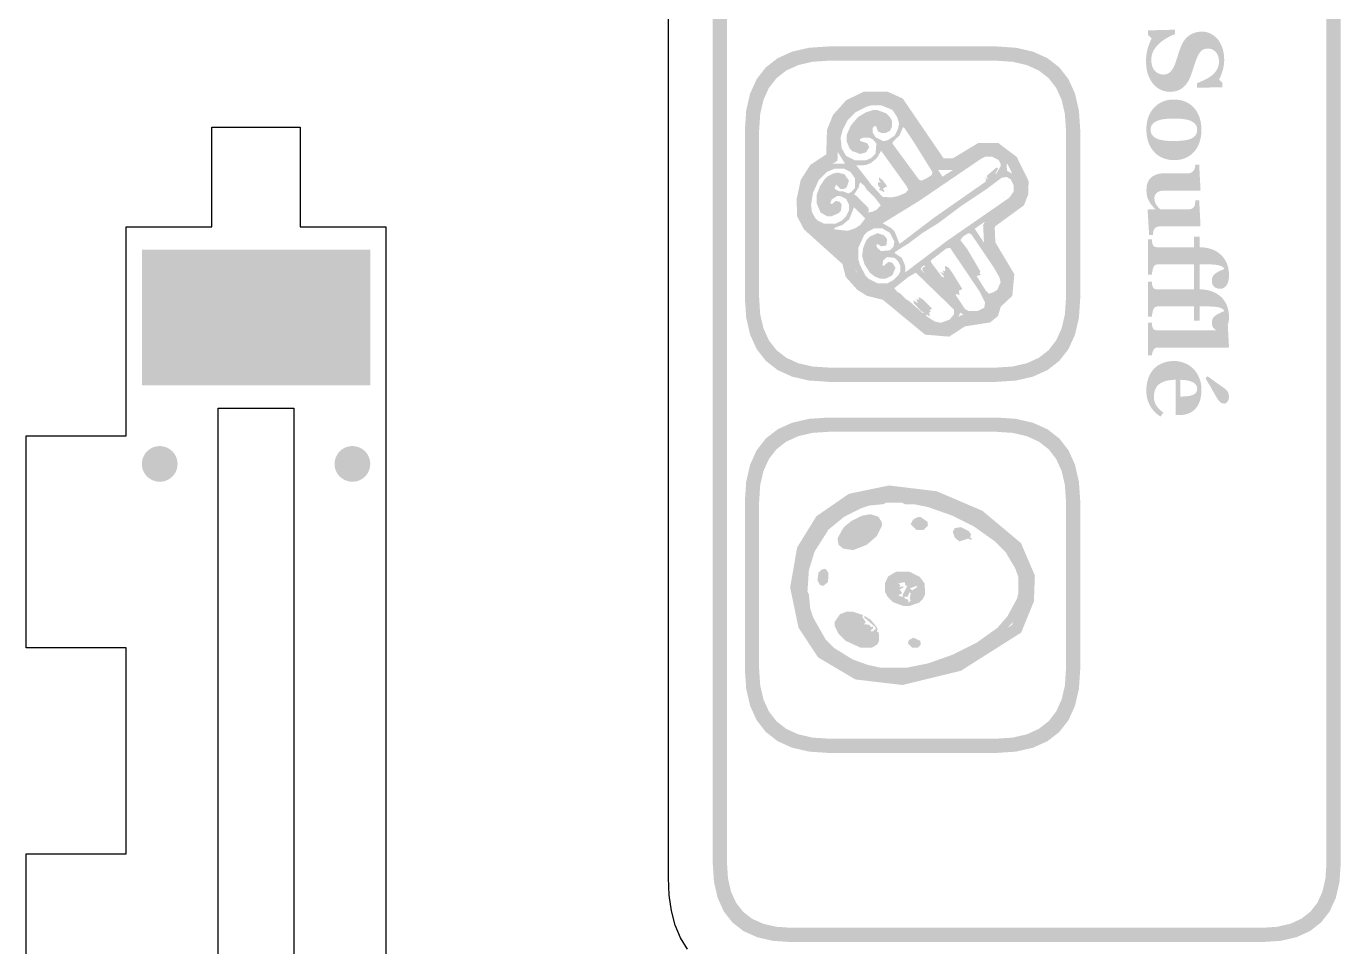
# Model space of a CAD drawing. Header units: millimetres. Extents: x 6 to 441, y 6 to 299.
# Drawn here: x 217.96 to 254.8, y 37.07 to 62.86 of the extents above; entities that cross this region are included whole.
import ezdxf

# ---------------------------------------------------------------- set-up
doc = ezdxf.new("R2010")
doc.units = ezdxf.units.MM
doc.layers.add('CUT', color=1, linetype='Continuous')
doc.layers.add('RASTER', color=7, linetype='Continuous')

msp = doc.modelspace()

# ---------------------------------------------------------------- hatches: boundary and pattern name
at = {"layer": 'RASTER'}
h = msp.add_hatch(color=7, dxfattribs=at)
h.paths.add_polyline_path([(252.6, 98.8), (253.116, 98.766), (253.563, 98.663), (253.941, 98.491), (254.25, 98.25), (254.491, 97.941), (254.663, 97.563), (254.766, 97.116), (254.8, 96.6), (254.8, 39.4), (254.766, 38.884), (254.663, 38.438), (254.491, 38.059), (254.25, 37.75), (253.941, 37.509), (253.563, 37.337), (253.116, 37.234), (252.6, 37.2), (239.4, 37.2), (238.884, 37.234), (238.438, 37.338), (238.059, 37.509), (237.75, 37.75), (237.509, 38.059), (237.338, 38.438), (237.234, 38.884), (237.2, 39.4), (237.2, 96.6), (237.234, 97.116), (237.337, 97.563), (237.509, 97.941), (237.75, 98.25), (238.059, 98.491), (238.438, 98.663), (238.884, 98.766), (239.4, 98.8)])
h.paths.add_polyline_path([(252.6, 98.4), (239.4, 98.4), (238.978, 98.372), (238.613, 98.288), (238.303, 98.147), (238.05, 97.95), (237.853, 97.697), (237.712, 97.387), (237.628, 97.022), (237.6, 96.6), (237.6, 39.4), (237.628, 38.978), (237.712, 38.612), (237.853, 38.303), (238.05, 38.05), (238.303, 37.853), (238.613, 37.713), (238.978, 37.628), (239.4, 37.6), (252.6, 37.6), (253.022, 37.628), (253.388, 37.713), (253.697, 37.853), (253.95, 38.05), (254.147, 38.303), (254.288, 38.612), (254.372, 38.978), (254.4, 39.4), (254.4, 96.6), (254.372, 97.022), (254.288, 97.387), (254.147, 97.697), (253.95, 97.95), (253.697, 98.147), (253.388, 98.288), (253.022, 98.372), (252.6, 98.4)], flags=0)
for points in [[(249.344, 61.89), (249.345, 61.937), (249.347, 61.984), (249.351, 62.029), (249.356, 62.074), (249.363, 62.118), (249.371, 62.161), (249.38, 62.204), (249.391, 62.245), (249.403, 62.286), (249.416, 62.325), (249.429, 62.362), (249.442, 62.398), (249.457, 62.432), (249.471, 62.464), (249.487, 62.495), (249.503, 62.524), (249.4, 62.625), (249.4, 62.75), (250.151, 62.769), (250.151, 62.643), (250.125, 62.632), (250.097, 62.62), (250.07, 62.608), (250.042, 62.595), (250.013, 62.581), (249.984, 62.566), (249.955, 62.551), (249.926, 62.535), (249.897, 62.518), (249.868, 62.5), (249.84, 62.482), (249.813, 62.464), (249.787, 62.444), (249.762, 62.424), (249.737, 62.404), (249.713, 62.382), (249.69, 62.36), (249.667, 62.336), (249.645, 62.312), (249.624, 62.288), (249.605, 62.262), (249.587, 62.236), (249.57, 62.21), (249.554, 62.182), (249.539, 62.154), (249.527, 62.125), (249.516, 62.094), (249.508, 62.062), (249.501, 62.03), (249.496, 61.995), (249.493, 61.96), (249.492, 61.924), (249.494, 61.875), (249.498, 61.83), (249.506, 61.787), (249.517, 61.748), (249.53, 61.711), (249.547, 61.677), (249.567, 61.646), (249.59, 61.618), (249.615, 61.594), (249.642, 61.572), (249.67, 61.554), (249.7, 61.539), (249.731, 61.527), (249.764, 61.519), (249.799, 61.514), (249.835, 61.512), (249.865, 61.514), (249.893, 61.518), (249.921, 61.525), (249.947, 61.535), (249.972, 61.547), (249.996, 61.563), (250.018, 61.581), (250.039, 61.602), (250.06, 61.626), (250.079, 61.654), (250.098, 61.684), (250.116, 61.717), (250.134, 61.754), (250.151, 61.793), (250.167, 61.836), (250.182, 61.881), (250.192, 61.912), (250.202, 61.942), (250.211, 61.971), (250.22, 61.999), (250.229, 62.027), (250.238, 62.055), (250.247, 62.082), (250.255, 62.108), (250.264, 62.133), (250.272, 62.159), (250.281, 62.183), (250.29, 62.208), (250.298, 62.232), (250.307, 62.256), (250.316, 62.279), (250.324, 62.302), (250.346, 62.352), (250.371, 62.4), (250.397, 62.444), (250.426, 62.484), (250.457, 62.522), (250.49, 62.555), (250.525, 62.586), (250.563, 62.613), (250.602, 62.637), (250.643, 62.658), (250.685, 62.675), (250.728, 62.689), (250.771, 62.701), (250.817, 62.708), (250.863, 62.713), (250.91, 62.715), (250.941, 62.714), (250.97, 62.712), (251, 62.707), (251.029, 62.702), (251.059, 62.694), (251.087, 62.685), (251.116, 62.674), (251.144, 62.662), (251.172, 62.648), (251.199, 62.633), (251.225, 62.616), (251.25, 62.597), (251.275, 62.577), (251.299, 62.556), (251.323, 62.533), (251.345, 62.508), (251.366, 62.483), (251.385, 62.457), (251.404, 62.428), (251.421, 62.398), (251.438, 62.366), (251.453, 62.333), (251.468, 62.298), (251.482, 62.261), (251.494, 62.223), (251.505, 62.184), (251.514, 62.144), (251.521, 62.103), (251.527, 62.062), (251.531, 62.02), (251.533, 61.977), (251.534, 61.933), (251.534, 61.89), (251.531, 61.848), (251.528, 61.806), (251.522, 61.765), (251.516, 61.725), (251.507, 61.686), (251.498, 61.647), (251.487, 61.609), (251.475, 61.572), (251.463, 61.537), (251.451, 61.505), (251.439, 61.474), (251.427, 61.445), (251.415, 61.419), (251.403, 61.394), (251.391, 61.372), (251.479, 61.282), (251.479, 61.155), (250.77, 61.143), (250.77, 61.269), (250.798, 61.28), (250.827, 61.292), (250.856, 61.304), (250.885, 61.317), (250.914, 61.33), (250.944, 61.344), (250.974, 61.358), (251.003, 61.372), (251.032, 61.387), (251.06, 61.402), (251.087, 61.418), (251.113, 61.433), (251.137, 61.449), (251.16, 61.465), (251.181, 61.481), (251.202, 61.498), (251.222, 61.516), (251.242, 61.535), (251.261, 61.554), (251.278, 61.575), (251.295, 61.596), (251.31, 61.618), (251.324, 61.64), (251.337, 61.663), (251.349, 61.687), (251.359, 61.712), (251.368, 61.738), (251.375, 61.765), (251.381, 61.793), (251.385, 61.822), (251.387, 61.852), (251.388, 61.883), (251.386, 61.921), (251.382, 61.958), (251.375, 61.993), (251.365, 62.027), (251.353, 62.058), (251.338, 62.088), (251.319, 62.115), (251.298, 62.141), (251.275, 62.165), (251.251, 62.185), (251.225, 62.203), (251.198, 62.217), (251.17, 62.228), (251.141, 62.235), (251.11, 62.24), (251.077, 62.242), (251.047, 62.24), (251.018, 62.236), (250.99, 62.229), (250.964, 62.22), (250.939, 62.208), (250.916, 62.193), (250.894, 62.175), (250.874, 62.155), (250.854, 62.131), (250.835, 62.105), (250.817, 62.075), (250.799, 62.043), (250.782, 62.008), (250.766, 61.969), (250.75, 61.927), (250.734, 61.883), (250.725, 61.856), (250.716, 61.828), (250.707, 61.801), (250.698, 61.773), (250.689, 61.746), (250.68, 61.718), (250.67, 61.69), (250.661, 61.662), (250.652, 61.634), (250.643, 61.607), (250.634, 61.581), (250.625, 61.555), (250.617, 61.53), (250.608, 61.506), (250.599, 61.483), (250.591, 61.461), (250.569, 61.409), (250.546, 61.361), (250.521, 61.316), (250.493, 61.274), (250.464, 61.235), (250.433, 61.2), (250.4, 61.167), (250.365, 61.138), (250.327, 61.112), (250.288, 61.09), (250.247, 61.071), (250.203, 61.055), (250.157, 61.043), (250.109, 61.034), (250.059, 61.029), (250.006, 61.027), (249.973, 61.028), (249.94, 61.031), (249.907, 61.036), (249.874, 61.043), (249.841, 61.052), (249.809, 61.063), (249.777, 61.076), (249.746, 61.09), (249.715, 61.107), (249.685, 61.125), (249.657, 61.144), (249.63, 61.164), (249.605, 61.186), (249.581, 61.21), (249.558, 61.234), (249.536, 61.26), (249.514, 61.29), (249.493, 61.321), (249.473, 61.353), (249.455, 61.387), (249.437, 61.421), (249.422, 61.457), (249.407, 61.493), (249.394, 61.531), (249.382, 61.571), (249.372, 61.611), (249.364, 61.654), (249.357, 61.698), (249.351, 61.744), (249.347, 61.791), (249.345, 61.84), (249.344, 61.89)], [(249.431, 57.012), (249.388, 57.711), (249.409, 57.733), (249.601, 57.733), (249.601, 57.742), (249.589, 57.754), (249.578, 57.766), (249.567, 57.779), (249.556, 57.791), (249.545, 57.803), (249.534, 57.815), (249.523, 57.827), (249.512, 57.839), (249.501, 57.851), (249.491, 57.864), (249.481, 57.877), (249.471, 57.891), (249.461, 57.906), (249.452, 57.921), (249.443, 57.936), (249.434, 57.953), (249.424, 57.971), (249.415, 57.989), (249.407, 58.008), (249.399, 58.025), (249.392, 58.043), (249.386, 58.06), (249.38, 58.077), (249.375, 58.094), (249.371, 58.112), (249.367, 58.131), (249.363, 58.153), (249.361, 58.176), (249.359, 58.201), (249.357, 58.228), (249.356, 58.257), (249.356, 58.288), (249.358, 58.342), (249.364, 58.392), (249.375, 58.439), (249.389, 58.483), (249.408, 58.524), (249.431, 58.562), (249.458, 58.596), (249.489, 58.627), (249.524, 58.655), (249.563, 58.679), (249.605, 58.699), (249.65, 58.716), (249.699, 58.729), (249.751, 58.738), (249.807, 58.743), (249.866, 58.745), (250.525, 58.745), (250.539, 58.745), (250.552, 58.746), (250.565, 58.748), (250.577, 58.751), (250.588, 58.754), (250.599, 58.757), (250.609, 58.762), (250.618, 58.767), (250.627, 58.773), (250.635, 58.779), (250.644, 58.786), (250.652, 58.793), (250.66, 58.8), (250.667, 58.808), (250.675, 58.817), (250.682, 58.826), (250.687, 58.833), (250.692, 58.841), (250.696, 58.85), (250.701, 58.859), (250.704, 58.869), (250.708, 58.88), (250.711, 58.89), (250.713, 58.902), (250.716, 58.913), (250.718, 58.925), (250.719, 58.936), (250.721, 58.947), (250.723, 58.957), (250.724, 58.967), (250.725, 58.977), (250.726, 58.987), (250.833, 58.987), (250.871, 58.276), (250.849, 58.26), (249.875, 58.26), (249.838, 58.259), (249.804, 58.257), (249.773, 58.252), (249.744, 58.246), (249.717, 58.238), (249.693, 58.228), (249.671, 58.216), (249.652, 58.202), (249.635, 58.187), (249.621, 58.171), (249.608, 58.153), (249.598, 58.134), (249.59, 58.113), (249.585, 58.091), (249.581, 58.068), (249.58, 58.043), (249.581, 58.018), (249.584, 57.993), (249.588, 57.968), (249.594, 57.945), (249.601, 57.922), (249.611, 57.899), (249.622, 57.878), (249.634, 57.857), (249.648, 57.837), (249.662, 57.818), (249.676, 57.801), (249.69, 57.785), (249.705, 57.771), (249.72, 57.758), (249.735, 57.746), (249.75, 57.736), (250.54, 57.736), (250.552, 57.736), (250.564, 57.737), (250.576, 57.739), (250.587, 57.741), (250.598, 57.743), (250.609, 57.747), (250.619, 57.75), (250.629, 57.755), (250.639, 57.76), (250.648, 57.766), (250.657, 57.772), (250.665, 57.778), (250.673, 57.786), (250.68, 57.793), (250.687, 57.802), (250.693, 57.811), (250.698, 57.817), (250.702, 57.825), (250.705, 57.834), (250.708, 57.843), (250.711, 57.852), (250.713, 57.863), (250.715, 57.874), (250.717, 57.886), (250.718, 57.898), (250.72, 57.911), (250.721, 57.923), (250.722, 57.936), (250.723, 57.948), (250.724, 57.961), (250.725, 57.974), (250.726, 57.986), (250.833, 57.986), (250.871, 57.276), (250.849, 57.254), (249.718, 57.254), (249.705, 57.254), (249.693, 57.253), (249.682, 57.251), (249.67, 57.249), (249.66, 57.246), (249.65, 57.242), (249.64, 57.238), (249.631, 57.233), (249.622, 57.228), (249.613, 57.222), (249.605, 57.215), (249.598, 57.208), (249.59, 57.2), (249.583, 57.192), (249.576, 57.183), (249.57, 57.173), (249.566, 57.166), (249.562, 57.158), (249.558, 57.15), (249.555, 57.141), (249.552, 57.132), (249.55, 57.122), (249.548, 57.112), (249.546, 57.101), (249.544, 57.09), (249.543, 57.079), (249.542, 57.067), (249.54, 57.056), (249.54, 57.045), (249.539, 57.034), (249.538, 57.023), (249.538, 57.012)], [(251.42, 55.508), (251.411, 55.508), (251.401, 55.509), (251.392, 55.509), (251.382, 55.511), (251.371, 55.512), (251.361, 55.514), (251.35, 55.517), (251.339, 55.52), (251.329, 55.523), (251.318, 55.526), (251.308, 55.53), (251.299, 55.535), (251.29, 55.54), (251.281, 55.545), (251.273, 55.551), (251.265, 55.558), (251.256, 55.565), (251.248, 55.573), (251.24, 55.582), (251.233, 55.59), (251.226, 55.599), (251.22, 55.608), (251.214, 55.617), (251.209, 55.626), (251.205, 55.637), (251.201, 55.648), (251.197, 55.66), (251.195, 55.674), (251.193, 55.689), (251.191, 55.705), (251.19, 55.722), (251.19, 55.741), (251.191, 55.769), (251.195, 55.795), (251.201, 55.821), (251.21, 55.844), (251.222, 55.866), (251.235, 55.886), (251.252, 55.905), (251.271, 55.922), (251.292, 55.939), (251.318, 55.956), (251.346, 55.973), (251.378, 55.99), (251.413, 56.008), (251.452, 56.026), (251.493, 56.044), (251.539, 56.063), (251.531, 56.077), (251.521, 56.091), (251.509, 56.104), (251.494, 56.116), (251.477, 56.128), (251.457, 56.139), (251.435, 56.149), (251.41, 56.158), (251.38, 56.167), (251.343, 56.174), (251.298, 56.181), (251.246, 56.186), (251.186, 56.19), (251.119, 56.193), (251.045, 56.194), (250.963, 56.195), (250.847, 56.195), (250.847, 55.791), (250.689, 55.791), (250.689, 56.192), (249.68, 56.192), (249.666, 56.191), (249.653, 56.19), (249.641, 56.188), (249.629, 56.185), (249.618, 56.182), (249.609, 56.177), (249.599, 56.172), (249.591, 56.166), (249.584, 56.159), (249.576, 56.151), (249.57, 56.143), (249.564, 56.135), (249.558, 56.126), (249.553, 56.117), (249.549, 56.107), (249.545, 56.097), (249.542, 56.088), (249.539, 56.078), (249.536, 56.067), (249.533, 56.056), (249.531, 56.044), (249.528, 56.032), (249.525, 56.018), (249.522, 56.004), (249.52, 55.99), (249.517, 55.977), (249.515, 55.963), (249.513, 55.95), (249.511, 55.938), (249.51, 55.925), (249.508, 55.913), (249.507, 55.902), (249.4, 55.902), (249.4, 56.891), (249.507, 56.891), (249.508, 56.881), (249.508, 56.872), (249.509, 56.862), (249.51, 56.853), (249.511, 56.844), (249.512, 56.835), (249.513, 56.826), (249.514, 56.817), (249.515, 56.808), (249.517, 56.799), (249.518, 56.791), (249.52, 56.783), (249.522, 56.775), (249.524, 56.767), (249.526, 56.76), (249.529, 56.753), (249.534, 56.742), (249.539, 56.731), (249.544, 56.722), (249.55, 56.714), (249.557, 56.706), (249.564, 56.7), (249.571, 56.694), (249.579, 56.689), (249.588, 56.685), (249.597, 56.682), (249.607, 56.679), (249.618, 56.677), (249.629, 56.675), (249.641, 56.673), (249.653, 56.673), (249.667, 56.672), (250.689, 56.672), (250.689, 56.97), (250.847, 56.97), (250.847, 56.672), (250.886, 56.672), (250.925, 56.67), (250.963, 56.666), (251.002, 56.661), (251.039, 56.655), (251.077, 56.647), (251.114, 56.638), (251.151, 56.627), (251.188, 56.615), (251.223, 56.601), (251.257, 56.586), (251.291, 56.569), (251.323, 56.551), (251.354, 56.531), (251.385, 56.509), (251.414, 56.486), (251.442, 56.462), (251.469, 56.437), (251.494, 56.409), (251.517, 56.379), (251.54, 56.348), (251.561, 56.315), (251.58, 56.28), (251.599, 56.243), (251.615, 56.205), (251.629, 56.164), (251.642, 56.123), (251.651, 56.079), (251.659, 56.034), (251.665, 55.987), (251.668, 55.939), (251.669, 55.889), (251.668, 55.845), (251.665, 55.803), (251.659, 55.764), (251.652, 55.728), (251.642, 55.694), (251.63, 55.662), (251.616, 55.634), (251.6, 55.607), (251.582, 55.584), (251.563, 55.564), (251.543, 55.547), (251.521, 55.533), (251.498, 55.522), (251.473, 55.514), (251.447, 55.509), (251.42, 55.508)], [(227.6, 56.6), (227.6, 52.8), (221.2, 52.8), (221.2, 56.6)], [(251.42, 54.329), (251.411, 54.329), (251.401, 54.329), (251.392, 54.33), (251.382, 54.332), (251.371, 54.333), (251.361, 54.335), (251.35, 54.338), (251.339, 54.34), (251.329, 54.343), (251.318, 54.347), (251.308, 54.351), (251.299, 54.356), (251.29, 54.361), (251.281, 54.366), (251.273, 54.372), (251.265, 54.378), (251.256, 54.386), (251.248, 54.394), (251.24, 54.403), (251.233, 54.411), (251.226, 54.42), (251.22, 54.429), (251.214, 54.438), (251.209, 54.447), (251.205, 54.457), (251.201, 54.469), (251.197, 54.481), (251.195, 54.495), (251.193, 54.51), (251.191, 54.526), (251.19, 54.543), (251.19, 54.562), (251.191, 54.59), (251.195, 54.616), (251.201, 54.641), (251.21, 54.665), (251.222, 54.687), (251.235, 54.707), (251.252, 54.726), (251.271, 54.743), (251.292, 54.76), (251.318, 54.777), (251.346, 54.794), (251.378, 54.811), (251.413, 54.829), (251.452, 54.847), (251.493, 54.865), (251.539, 54.884), (251.531, 54.898), (251.521, 54.912), (251.509, 54.925), (251.494, 54.937), (251.477, 54.948), (251.457, 54.959), (251.435, 54.97), (251.41, 54.979), (251.38, 54.988), (251.343, 54.995), (251.298, 55.001), (251.246, 55.006), (251.186, 55.01), (251.119, 55.013), (251.045, 55.015), (250.963, 55.016), (250.847, 55.016), (250.847, 54.611), (250.689, 54.611), (250.689, 55.013), (249.68, 55.013), (249.666, 55.012), (249.653, 55.011), (249.641, 55.009), (249.629, 55.006), (249.618, 55.002), (249.609, 54.998), (249.599, 54.993), (249.591, 54.986), (249.584, 54.979), (249.576, 54.972), (249.57, 54.964), (249.564, 54.956), (249.558, 54.947), (249.553, 54.938), (249.549, 54.928), (249.545, 54.917), (249.542, 54.908), (249.539, 54.899), (249.536, 54.888), (249.533, 54.877), (249.531, 54.865), (249.528, 54.852), (249.525, 54.839), (249.522, 54.825), (249.52, 54.811), (249.517, 54.797), (249.515, 54.784), (249.513, 54.771), (249.511, 54.758), (249.51, 54.746), (249.508, 54.734), (249.507, 54.723), (249.4, 54.723), (249.4, 55.711), (249.507, 55.711), (249.508, 55.702), (249.508, 55.693), (249.509, 55.683), (249.51, 55.674), (249.511, 55.665), (249.512, 55.656), (249.513, 55.646), (249.514, 55.637), (249.515, 55.629), (249.517, 55.62), (249.518, 55.612), (249.52, 55.604), (249.522, 55.596), (249.524, 55.588), (249.526, 55.581), (249.529, 55.574), (249.534, 55.562), (249.539, 55.552), (249.544, 55.543), (249.55, 55.534), (249.557, 55.527), (249.564, 55.52), (249.571, 55.515), (249.579, 55.51), (249.588, 55.506), (249.597, 55.503), (249.607, 55.5), (249.618, 55.497), (249.629, 55.496), (249.641, 55.494), (249.653, 55.493), (249.667, 55.493), (250.689, 55.493), (250.689, 55.791), (250.847, 55.791), (250.847, 55.493), (250.886, 55.492), (250.925, 55.49), (250.963, 55.487), (251.002, 55.482), (251.039, 55.475), (251.077, 55.468), (251.114, 55.458), (251.151, 55.448), (251.188, 55.436), (251.223, 55.422), (251.257, 55.407), (251.291, 55.39), (251.323, 55.372), (251.354, 55.352), (251.385, 55.33), (251.414, 55.307), (251.442, 55.283), (251.469, 55.257), (251.494, 55.23), (251.517, 55.2), (251.54, 55.169), (251.561, 55.136), (251.58, 55.101), (251.599, 55.064), (251.615, 55.025), (251.629, 54.985), (251.642, 54.943), (251.651, 54.9), (251.659, 54.855), (251.665, 54.808), (251.668, 54.76), (251.669, 54.709), (251.668, 54.665), (251.665, 54.624), (251.659, 54.585), (251.652, 54.548), (251.642, 54.514), (251.63, 54.483), (251.616, 54.454), (251.6, 54.428), (251.582, 54.405), (251.563, 54.385), (251.543, 54.368), (251.521, 54.354), (251.498, 54.343), (251.473, 54.335), (251.447, 54.33), (251.42, 54.329)], [(249.4, 53.643), (249.4, 54.562), (249.507, 54.562), (249.508, 54.552), (249.508, 54.543), (249.509, 54.533), (249.51, 54.524), (249.511, 54.515), (249.512, 54.506), (249.513, 54.497), (249.514, 54.488), (249.515, 54.479), (249.517, 54.47), (249.518, 54.462), (249.52, 54.454), (249.522, 54.446), (249.524, 54.438), (249.526, 54.431), (249.529, 54.424), (249.534, 54.413), (249.539, 54.402), (249.544, 54.393), (249.55, 54.384), (249.557, 54.377), (249.564, 54.37), (249.571, 54.365), (249.579, 54.36), (249.588, 54.356), (249.597, 54.353), (249.607, 54.35), (249.618, 54.347), (249.629, 54.346), (249.641, 54.344), (249.653, 54.344), (249.667, 54.343), (251.29, 54.343), (251.303, 54.344), (251.317, 54.345), (251.33, 54.346), (251.343, 54.349), (251.356, 54.352), (251.369, 54.356), (251.381, 54.361), (251.393, 54.366), (251.404, 54.372), (251.415, 54.378), (251.425, 54.385), (251.435, 54.393), (251.444, 54.4), (251.452, 54.409), (251.459, 54.417), (251.465, 54.427), (251.47, 54.435), (251.475, 54.443), (251.48, 54.453), (251.484, 54.464), (251.489, 54.475), (251.493, 54.488), (251.498, 54.501), (251.502, 54.515), (251.506, 54.53), (251.51, 54.544), (251.513, 54.558), (251.516, 54.571), (251.518, 54.584), (251.52, 54.597), (251.522, 54.609), (251.523, 54.62), (251.629, 54.62), (251.668, 53.883), (251.644, 53.861), (249.686, 53.861), (249.672, 53.861), (249.66, 53.86), (249.648, 53.859), (249.637, 53.857), (249.626, 53.854), (249.616, 53.851), (249.606, 53.847), (249.598, 53.842), (249.59, 53.837), (249.582, 53.831), (249.575, 53.825), (249.568, 53.817), (249.561, 53.809), (249.555, 53.801), (249.55, 53.791), (249.545, 53.781), (249.542, 53.773), (249.539, 53.766), (249.536, 53.758), (249.533, 53.751), (249.53, 53.743), (249.527, 53.735), (249.524, 53.727), (249.522, 53.719), (249.519, 53.711), (249.517, 53.702), (249.515, 53.693), (249.513, 53.684), (249.511, 53.674), (249.509, 53.664), (249.508, 53.654), (249.507, 53.643)], [(222.2, 50.6), (222.196, 50.535), (222.183, 50.471), (222.162, 50.409), (222.133, 50.35), (222.097, 50.296), (222.054, 50.246), (222.004, 50.203), (221.95, 50.167), (221.891, 50.138), (221.829, 50.117), (221.765, 50.104), (221.7, 50.1), (221.635, 50.104), (221.571, 50.117), (221.509, 50.138), (221.45, 50.167), (221.396, 50.203), (221.346, 50.246), (221.303, 50.296), (221.267, 50.35), (221.238, 50.409), (221.217, 50.471), (221.204, 50.535), (221.2, 50.6), (221.204, 50.665), (221.217, 50.729), (221.238, 50.791), (221.267, 50.85), (221.303, 50.904), (221.346, 50.954), (221.396, 50.997), (221.45, 51.033), (221.509, 51.062), (221.571, 51.083), (221.635, 51.096), (221.7, 51.1), (221.765, 51.096), (221.829, 51.083), (221.891, 51.062), (221.95, 51.033), (222.004, 50.997), (222.054, 50.954), (222.097, 50.904), (222.133, 50.85), (222.162, 50.791), (222.183, 50.729), (222.196, 50.665)], [(227.6, 50.6), (227.596, 50.535), (227.583, 50.471), (227.562, 50.409), (227.533, 50.35), (227.497, 50.296), (227.454, 50.246), (227.404, 50.203), (227.35, 50.167), (227.291, 50.138), (227.229, 50.117), (227.165, 50.104), (227.1, 50.1), (227.035, 50.104), (226.971, 50.117), (226.909, 50.138), (226.85, 50.167), (226.796, 50.203), (226.746, 50.246), (226.703, 50.296), (226.667, 50.35), (226.638, 50.409), (226.617, 50.471), (226.604, 50.535), (226.6, 50.6), (226.604, 50.665), (226.617, 50.729), (226.638, 50.791), (226.667, 50.85), (226.703, 50.904), (226.746, 50.954), (226.796, 50.997), (226.85, 51.033), (226.909, 51.062), (226.971, 51.083), (227.035, 51.096), (227.1, 51.1), (227.165, 51.096), (227.229, 51.083), (227.291, 51.062), (227.35, 51.033), (227.404, 50.997), (227.454, 50.954), (227.497, 50.904), (227.533, 50.85), (227.562, 50.791), (227.583, 50.729), (227.596, 50.665)]]:
    msp.add_hatch(color=7, dxfattribs=at).paths.add_polyline_path(points)
h = msp.add_hatch(color=7, dxfattribs=at)
h.paths.add_polyline_path([(245.15, 62.3), (245.701, 62.263), (246.178, 62.153), (246.582, 61.97), (246.913, 61.713), (247.17, 61.382), (247.353, 60.978), (247.463, 60.501), (247.5, 59.95), (247.5, 55.25), (247.463, 54.699), (247.353, 54.222), (247.17, 53.818), (246.913, 53.488), (246.582, 53.23), (246.178, 53.047), (245.701, 52.937), (245.15, 52.9), (240.45, 52.9), (239.899, 52.937), (239.422, 53.047), (239.018, 53.23), (238.688, 53.488), (238.43, 53.818), (238.247, 54.222), (238.137, 54.699), (238.1, 55.25), (238.1, 59.95), (238.137, 60.501), (238.247, 60.978), (238.43, 61.382), (238.688, 61.713), (239.018, 61.97), (239.422, 62.153), (239.899, 62.263), (240.45, 62.3)])
h.paths.add_polyline_path([(245.15, 61.9), (240.45, 61.9), (239.993, 61.87), (239.597, 61.778), (239.262, 61.626), (238.988, 61.412), (238.774, 61.138), (238.622, 60.803), (238.53, 60.407), (238.5, 59.95), (238.5, 55.25), (238.53, 54.793), (238.622, 54.397), (238.774, 54.062), (238.988, 53.787), (239.262, 53.574), (239.597, 53.422), (239.993, 53.33), (240.45, 53.3), (245.15, 53.3), (245.607, 53.33), (246.003, 53.422), (246.338, 53.574), (246.612, 53.787), (246.826, 54.062), (246.978, 54.397), (247.07, 54.793), (247.1, 55.25), (247.1, 59.95), (247.07, 60.407), (246.978, 60.803), (246.826, 61.138), (246.613, 61.413), (246.338, 61.626), (246.003, 61.778), (245.607, 61.87), (245.15, 61.9)], flags=0)
h = msp.add_hatch(color=7, dxfattribs=at)
h.paths.add_polyline_path([(246.052, 58.528), (246.044, 58.159), (245.923, 57.848), (245.122, 57.264), (245.102, 57.225), (245.121, 56.809), (245.653, 55.918), (245.596, 55.31), (245.272, 55.007), (245.193, 54.744), (244.974, 54.564), (244.269, 54.456), (243.827, 54.167), (243.153, 54.222), (241.967, 55.199), (241.523, 55.31), (241.254, 55.476), (240.928, 55.84), (240.833, 56.203), (239.756, 57.174), (239.565, 57.54), (239.55, 58.018), (239.667, 58.561), (239.936, 58.982), (240.38, 59.274), (240.402, 59.965), (240.567, 60.376), (240.938, 60.792), (241.428, 61.029), (242.109, 61.029), (242.526, 60.839), (243.672, 59.161), (243.925, 59.161), (244.634, 59.59), (245.208, 59.59), (245.72, 59.203)])
h.paths.add_polyline_path([(245.73, 58.457), (245.466, 58.994), (245.101, 59.27), (244.724, 59.27), (244.014, 58.841), (243.503, 58.841), (242.312, 60.585), (242.039, 60.709), (241.502, 60.709), (241.135, 60.532), (240.843, 60.205), (240.72, 59.899), (240.695, 59.097), (240.169, 58.752), (239.968, 58.437), (239.871, 57.989), (239.883, 57.623), (240.013, 57.373), (241.119, 56.376), (241.218, 55.996), (241.462, 55.724), (241.648, 55.608), (242.115, 55.492), (243.279, 54.533), (243.743, 54.495), (244.152, 54.762), (244.839, 54.867), (244.915, 54.929), (244.99, 55.181), (245.289, 55.461), (245.325, 55.844), (244.806, 56.714), (244.778, 57.296), (244.872, 57.478), (245.658, 58.052), (245.725, 58.223), (245.73, 58.457)], flags=0)
h = msp.add_hatch(color=7, dxfattribs=at)
h.paths.add_polyline_path([(245.794, 58.462), (245.804, 58.238), (245.68, 57.994), (244.542, 57.19), (245.245, 56.139), (245.402, 55.827), (245.402, 55.56), (245.312, 55.382), (245.245, 55.315), (245.024, 55.201), (245, 54.99), (244.91, 54.846), (244.666, 54.723), (244.364, 54.723), (244.22, 54.78), (244.14, 54.846), (244.039, 54.612), (243.939, 54.512), (243.628, 54.388), (243.393, 54.421), (243.115, 54.579), (242.064, 55.469), (241.82, 55.493), (241.619, 55.56), (241.475, 55.65), (241.274, 55.884), (241.093, 56.34), (240.906, 56.487), (240.725, 56.674), (240.638, 56.721), (240.39, 56.976), (240.303, 57.023), (239.935, 57.391), (239.811, 57.635), (239.811, 58.104), (239.911, 58.439), (240.069, 58.717), (240.203, 58.851), (240.414, 58.975), (240.514, 59.008), (240.906, 59.018), (240.681, 59.376), (240.615, 59.611), (240.648, 59.878), (240.805, 60.257), (240.872, 60.357), (241.174, 60.625), (241.518, 60.782), (241.686, 60.782), (241.753, 60.816), (242.121, 60.749), (242.399, 60.592), (243.638, 58.65), (244.24, 59.031), (244.488, 59.219), (244.733, 59.343), (244.967, 59.376), (245.258, 59.266), (245.345, 59.185), (245.436, 59.008), (245.446, 58.817), (245.68, 58.683)])
h.paths.add_polyline_path([(245.636, 58.405), (245.546, 58.583), (245.436, 58.64), (245.292, 58.616), (244.91, 58.328), (244.187, 57.846), (243.537, 57.357), (243.082, 57.076), (242.7, 56.788), (242.312, 56.541), (242.299, 56.507), (242.499, 56.373), (242.59, 56.162), (242.6, 55.971), (243.752, 56.842), (245.513, 58.061), (245.636, 58.238)], flags=0)
h.paths.add_polyline_path([(245.268, 59.008), (245.211, 59.118), (245.034, 59.209), (244.833, 59.209), (244.722, 59.152), (242.968, 57.96), (241.964, 57.344), (242.198, 57.21), (242.299, 57.11), (242.432, 56.775), (242.466, 56.788), (243.417, 57.511), (244.856, 58.516), (244.843, 58.563), (244.89, 58.563), (244.81, 58.63), (244.923, 58.583), (244.876, 58.65), (244.89, 58.683), (245.124, 58.884), (245.168, 58.908), (245.201, 58.874), (245.111, 58.73), (245.144, 58.73), (245.268, 58.941)], flags=0)
h.paths.add_polyline_path([(245.268, 55.694), (245.235, 55.827), (245.077, 56.105), (244.441, 57.043), (244.364, 57.066), (244.22, 56.976), (244.14, 56.875), (244.341, 56.608), (244.676, 56.038), (244.699, 55.995), (244.676, 55.938), (244.722, 55.904), (244.599, 55.861), (244.856, 55.449), (244.943, 55.369), (245.077, 55.416), (245.178, 55.483)], flags=0)
h.paths.add_polyline_path([(244.833, 55.124), (244.676, 55.436), (243.852, 56.654), (243.752, 56.641), (243.316, 56.306), (243.316, 56.253), (243.618, 55.851), (243.661, 55.827), (243.685, 55.851), (243.571, 55.985), (243.685, 55.938), (243.638, 56.018), (243.718, 56.005), (243.705, 56.152), (243.805, 56.105), (243.906, 55.971), (244.187, 55.516), (244.173, 55.483), (244.096, 55.459), (244.12, 55.335), (244.029, 55.359), (244.006, 55.335), (244.274, 54.934), (244.364, 54.89), (244.632, 54.89), (244.81, 54.98)], flags=0)
h.paths.add_polyline_path([(243.962, 54.923), (242.891, 55.961), (242.68, 55.837), (242.289, 55.526), (242.379, 55.416), (242.466, 55.369), (242.613, 55.215), (242.7, 55.168), (243.092, 54.823), (243.115, 54.846), (243.048, 54.88), (242.834, 55.101), (242.834, 55.181), (242.948, 55.101), (242.901, 55.215), (242.982, 55.201), (242.968, 55.282), (243.082, 55.215), (243.35, 54.947), (243.269, 54.913), (243.316, 54.88), (243.269, 54.846), (243.283, 54.733), (243.192, 54.79), (243.182, 54.746), (243.427, 54.589), (243.594, 54.555), (243.839, 54.646), (243.962, 54.79)], flags=0)
h.paths.add_polyline_path([(243.36, 58.774), (242.834, 59.621), (242.566, 60.022), (242.533, 60.036), (242.432, 59.801), (242.245, 59.621), (242.245, 59.567), (242.982, 58.563), (243.059, 58.539), (243.236, 58.63), (243.336, 58.697)], flags=0)
h.paths.add_polyline_path([(243.159, 56.129), (243.125, 56.162), (243.082, 56.139), (243.025, 56.062), (243.136, 55.938), (243.069, 56.052), (243.102, 56.119)], flags=0)
h.paths.add_polyline_path([(242.68, 58.281), (242.633, 58.382), (241.92, 59.376), (241.796, 59.165), (241.629, 59.031), (241.485, 58.975), (241.227, 58.964), (241.642, 58.429), (241.964, 58.081), (242.222, 58.071), (242.389, 58.104), (242.6, 58.194)], flags=0)
h.paths.add_polyline_path([(242.456, 56.162), (242.399, 56.273), (242.299, 56.373), (242.088, 56.397), (241.977, 56.306), (241.954, 56.162), (241.997, 56.152), (242.121, 56.263), (242.232, 56.239), (242.322, 56.095), (242.232, 55.884), (242.054, 55.794), (241.887, 55.794), (241.743, 55.851), (241.609, 55.951), (241.452, 56.196), (241.385, 56.43), (241.418, 56.664), (241.508, 56.875), (241.609, 56.976), (241.82, 57.066), (241.997, 57.009), (242.088, 56.899), (242.064, 56.721), (241.92, 56.698), (241.82, 56.765), (241.786, 56.731), (241.81, 56.654), (241.92, 56.564), (242.165, 56.587), (242.265, 56.688), (242.289, 56.832), (242.165, 57.076), (241.954, 57.2), (241.719, 57.2), (241.542, 57.11), (241.441, 57.009), (241.284, 56.664), (241.284, 56.33), (241.318, 56.196), (241.475, 55.884), (241.575, 55.784), (241.82, 55.66), (242.088, 55.66), (242.265, 55.75), (242.399, 55.884), (242.456, 55.995)], flags=0)
h.paths.add_polyline_path([(242.422, 60.146), (242.366, 60.324), (242.232, 60.525), (241.92, 60.649), (241.652, 60.649), (241.518, 60.615), (241.207, 60.458), (240.973, 60.223), (240.849, 59.979), (240.782, 59.745), (240.815, 59.443), (240.939, 59.232), (241.184, 59.108), (241.485, 59.108), (241.629, 59.165), (241.763, 59.299), (241.786, 59.577), (241.696, 59.688), (241.585, 59.745), (241.418, 59.745), (241.328, 59.701), (241.328, 59.654), (241.529, 59.587), (241.585, 59.477), (241.495, 59.333), (241.341, 59.286), (241.107, 59.366), (241.04, 59.433), (240.949, 59.644), (240.949, 59.812), (241.073, 60.089), (241.274, 60.324), (241.485, 60.448), (241.686, 60.515), (241.82, 60.515), (242.064, 60.424), (242.165, 60.324), (242.222, 60.213), (242.222, 60.046), (242.165, 59.935), (242.054, 59.878), (241.92, 59.878), (241.83, 59.922), (241.776, 60.069), (241.709, 60.056), (241.686, 60.012), (241.686, 59.878), (241.763, 59.755), (241.987, 59.644), (242.098, 59.668), (242.299, 59.801), (242.389, 59.979)], flags=0)
h.paths.add_polyline_path([(242.078, 58.395), (242.078, 58.348), (242.031, 58.362), (241.964, 58.295), (242.011, 58.261), (242.011, 58.215), (241.863, 58.281), (241.887, 58.338), (241.83, 58.415), (241.83, 58.496), (241.91, 58.482), (241.863, 58.549), (241.863, 58.63), (241.964, 58.549)], flags=0)
h.paths.add_polyline_path([(241.91, 57.846), (241.729, 58.081), (241.508, 58.295), (241.462, 58.382), (241.328, 58.496), (241.284, 58.338), (241.16, 58.148), (241.227, 58.114), (241.562, 57.779), (241.575, 57.679), (241.529, 57.645), (241.686, 57.669), (241.796, 57.726)], flags=0)
h.paths.add_polyline_path([(241.475, 57.478), (241.16, 57.793), (241.026, 57.458), (240.825, 57.29), (240.648, 57.234), (240.591, 57.177), (240.983, 57.133), (241.184, 57.2), (241.328, 57.29)], flags=0)
h.paths.add_polyline_path([(241.184, 58.606), (241.06, 58.784), (240.882, 58.874), (240.615, 58.874), (240.404, 58.784), (240.169, 58.549), (240.012, 58.204), (239.955, 57.86), (239.978, 57.669), (240.069, 57.491), (240.136, 57.424), (240.313, 57.334), (240.648, 57.334), (240.825, 57.424), (240.926, 57.525), (241.016, 57.702), (241.016, 57.87), (240.939, 58.027), (240.782, 58.104), (240.681, 58.104), (240.538, 58.014), (240.491, 57.913), (240.538, 57.88), (240.648, 57.97), (240.758, 57.947), (240.815, 57.87), (240.792, 57.692), (240.725, 57.625), (240.514, 57.535), (240.414, 57.535), (240.223, 57.645), (240.112, 57.903), (240.112, 58.138), (240.203, 58.382), (240.337, 58.583), (240.404, 58.65), (240.581, 58.74), (240.705, 58.764), (240.892, 58.717), (241.016, 58.539), (240.959, 58.362), (240.882, 58.305), (240.782, 58.305), (240.658, 58.429), (240.615, 58.338), (240.638, 58.295), (240.748, 58.238), (240.849, 58.238), (241.006, 58.181), (241.093, 58.228), (241.184, 58.338)], flags=0)
h = msp.add_hatch(color=7, dxfattribs=at)
h.paths.add_polyline_path([(250.68, 59.335), (250.654, 59.309), (250.627, 59.284), (250.599, 59.261), (250.569, 59.24), (250.538, 59.22), (250.506, 59.202), (250.473, 59.185), (250.439, 59.17), (250.403, 59.157), (250.367, 59.145), (250.33, 59.135), (250.292, 59.127), (250.254, 59.121), (250.214, 59.116), (250.175, 59.114), (250.134, 59.113), (250.094, 59.114), (250.054, 59.116), (250.015, 59.121), (249.976, 59.127), (249.938, 59.135), (249.9, 59.145), (249.863, 59.156), (249.827, 59.169), (249.792, 59.184), (249.757, 59.201), (249.725, 59.219), (249.693, 59.239), (249.663, 59.26), (249.634, 59.283), (249.606, 59.308), (249.58, 59.334), (249.554, 59.364), (249.528, 59.395), (249.505, 59.427), (249.483, 59.461), (249.463, 59.496), (249.444, 59.533), (249.427, 59.571), (249.412, 59.61), (249.398, 59.651), (249.386, 59.693), (249.376, 59.737), (249.368, 59.782), (249.361, 59.829), (249.357, 59.877), (249.354, 59.926), (249.353, 59.977), (249.354, 60.021), (249.356, 60.065), (249.36, 60.107), (249.366, 60.149), (249.373, 60.189), (249.382, 60.229), (249.392, 60.268), (249.404, 60.306), (249.418, 60.343), (249.433, 60.379), (249.45, 60.414), (249.468, 60.447), (249.489, 60.48), (249.51, 60.512), (249.533, 60.542), (249.558, 60.572), (249.583, 60.599), (249.61, 60.625), (249.638, 60.649), (249.668, 60.671), (249.699, 60.693), (249.731, 60.712), (249.765, 60.731), (249.801, 60.748), (249.837, 60.763), (249.875, 60.776), (249.914, 60.787), (249.954, 60.796), (249.994, 60.803), (250.036, 60.808), (250.079, 60.811), (250.124, 60.812), (250.167, 60.811), (250.209, 60.808), (250.25, 60.804), (250.29, 60.798), (250.328, 60.79), (250.365, 60.78), (250.402, 60.769), (250.436, 60.756), (250.47, 60.741), (250.503, 60.724), (250.535, 60.705), (250.566, 60.685), (250.596, 60.663), (250.625, 60.639), (250.653, 60.614), (250.68, 60.586), (250.705, 60.559), (250.729, 60.529), (250.751, 60.498), (250.771, 60.465), (250.79, 60.431), (250.808, 60.395), (250.824, 60.358), (250.839, 60.319), (250.852, 60.279), (250.864, 60.237), (250.874, 60.195), (250.882, 60.151), (250.888, 60.106), (250.892, 60.06), (250.895, 60.012), (250.896, 59.964), (250.895, 59.913), (250.892, 59.864), (250.888, 59.817), (250.882, 59.771), (250.874, 59.727), (250.864, 59.684), (250.852, 59.643), (250.839, 59.603), (250.824, 59.564), (250.808, 59.528), (250.79, 59.492), (250.771, 59.458), (250.751, 59.425), (250.729, 59.394), (250.705, 59.364), (250.68, 59.335)])
h.paths.add_polyline_path([(249.665, 59.71), (249.686, 59.703), (249.708, 59.695), (249.732, 59.689), (249.756, 59.682), (249.781, 59.677), (249.808, 59.672), (249.836, 59.667), (249.864, 59.663), (249.894, 59.659), (249.925, 59.656), (249.958, 59.653), (249.991, 59.651), (250.026, 59.65), (250.062, 59.648), (250.099, 59.648), (250.137, 59.647), (250.163, 59.648), (250.19, 59.648), (250.218, 59.65), (250.247, 59.651), (250.276, 59.653), (250.307, 59.656), (250.339, 59.659), (250.371, 59.662), (250.403, 59.666), (250.434, 59.67), (250.462, 59.675), (250.489, 59.68), (250.514, 59.686), (250.538, 59.692), (250.559, 59.699), (250.579, 59.706), (250.602, 59.715), (250.623, 59.725), (250.643, 59.736), (250.662, 59.748), (250.679, 59.761), (250.695, 59.774), (250.71, 59.788), (250.724, 59.803), (250.737, 59.82), (250.747, 59.837), (250.756, 59.855), (250.764, 59.874), (250.77, 59.894), (250.774, 59.915), (250.776, 59.938), (250.777, 59.961), (250.776, 59.986), (250.773, 60.01), (250.769, 60.033), (250.763, 60.055), (250.755, 60.075), (250.745, 60.093), (250.733, 60.111), (250.72, 60.127), (250.705, 60.142), (250.689, 60.157), (250.672, 60.17), (250.654, 60.182), (250.635, 60.194), (250.615, 60.205), (250.594, 60.214), (250.572, 60.223), (250.551, 60.231), (250.528, 60.237), (250.505, 60.244), (250.481, 60.249), (250.456, 60.254), (250.431, 60.259), (250.404, 60.262), (250.376, 60.266), (250.348, 60.268), (250.32, 60.271), (250.291, 60.273), (250.262, 60.274), (250.233, 60.276), (250.203, 60.277), (250.173, 60.277), (250.143, 60.277), (250.104, 60.277), (250.066, 60.277), (250.031, 60.276), (249.997, 60.275), (249.965, 60.273), (249.934, 60.272), (249.905, 60.269), (249.878, 60.267), (249.852, 60.264), (249.826, 60.26), (249.8, 60.255), (249.773, 60.25), (249.747, 60.243), (249.721, 60.235), (249.694, 60.227), (249.668, 60.217), (249.646, 60.208), (249.625, 60.199), (249.605, 60.188), (249.587, 60.176), (249.569, 60.164), (249.553, 60.15), (249.538, 60.136), (249.525, 60.121), (249.512, 60.104), (249.501, 60.087), (249.492, 60.069), (249.485, 60.049), (249.479, 60.029), (249.475, 60.007), (249.473, 59.985), (249.472, 59.961), (249.473, 59.939), (249.475, 59.919), (249.479, 59.899), (249.484, 59.879), (249.491, 59.861), (249.499, 59.843), (249.509, 59.826), (249.521, 59.81), (249.534, 59.795), (249.548, 59.78), (249.564, 59.767), (249.581, 59.754), (249.6, 59.742), (249.62, 59.73), (249.642, 59.72), (249.665, 59.71)], flags=0)
h = msp.add_hatch(color=7, dxfattribs=at)
h.paths.add_polyline_path([(249.75, 51.928), (249.729, 51.941), (249.709, 51.955), (249.689, 51.969), (249.669, 51.984), (249.649, 52), (249.63, 52.017), (249.611, 52.034), (249.593, 52.052), (249.574, 52.07), (249.557, 52.089), (249.54, 52.109), (249.524, 52.129), (249.508, 52.15), (249.494, 52.171), (249.479, 52.194), (249.466, 52.216), (249.452, 52.241), (249.44, 52.266), (249.428, 52.29), (249.417, 52.315), (249.407, 52.34), (249.398, 52.365), (249.389, 52.39), (249.382, 52.415), (249.375, 52.44), (249.369, 52.467), (249.364, 52.494), (249.36, 52.523), (249.357, 52.552), (249.355, 52.582), (249.354, 52.613), (249.353, 52.646), (249.354, 52.699), (249.357, 52.75), (249.362, 52.8), (249.369, 52.847), (249.377, 52.893), (249.388, 52.937), (249.4, 52.979), (249.415, 53.02), (249.431, 53.058), (249.448, 53.095), (249.467, 53.13), (249.487, 53.164), (249.508, 53.195), (249.531, 53.225), (249.555, 53.253), (249.58, 53.28), (249.607, 53.305), (249.635, 53.328), (249.663, 53.349), (249.694, 53.369), (249.725, 53.388), (249.757, 53.404), (249.791, 53.419), (249.826, 53.433), (249.861, 53.445), (249.898, 53.455), (249.935, 53.464), (249.973, 53.471), (250.012, 53.476), (250.051, 53.48), (250.091, 53.483), (250.132, 53.483), (250.17, 53.483), (250.206, 53.48), (250.243, 53.476), (250.279, 53.47), (250.314, 53.462), (250.35, 53.452), (250.384, 53.441), (250.419, 53.428), (250.453, 53.414), (250.485, 53.398), (250.517, 53.381), (250.548, 53.362), (250.578, 53.342), (250.607, 53.32), (250.635, 53.297), (250.663, 53.272), (250.688, 53.247), (250.712, 53.219), (250.735, 53.19), (250.757, 53.16), (250.777, 53.128), (250.796, 53.094), (250.814, 53.058), (250.831, 53.021), (250.846, 52.983), (250.859, 52.943), (250.87, 52.902), (250.879, 52.861), (250.887, 52.818), (250.892, 52.774), (250.895, 52.728), (250.896, 52.682), (250.895, 52.632), (250.892, 52.584), (250.889, 52.539), (250.883, 52.495), (250.876, 52.454), (250.868, 52.416), (250.857, 52.379), (250.846, 52.345), (250.833, 52.313), (250.819, 52.282), (250.803, 52.253), (250.786, 52.225), (250.769, 52.198), (250.75, 52.173), (250.729, 52.149), (250.708, 52.127), (250.687, 52.107), (250.664, 52.088), (250.641, 52.071), (250.617, 52.055), (250.592, 52.04), (250.566, 52.027), (250.539, 52.016), (250.511, 52.005), (250.483, 51.996), (250.454, 51.989), (250.424, 51.982), (250.395, 51.977), (250.365, 51.973), (250.335, 51.97), (250.304, 51.968), (250.273, 51.967), (250.178, 51.967), (250.178, 52.958), (250.105, 52.956), (250.037, 52.95), (249.973, 52.941), (249.913, 52.929), (249.859, 52.912), (249.808, 52.892), (249.762, 52.869), (249.721, 52.842), (249.684, 52.811), (249.652, 52.775), (249.625, 52.736), (249.603, 52.692), (249.586, 52.644), (249.574, 52.592), (249.567, 52.535), (249.564, 52.474), (249.565, 52.44), (249.569, 52.407), (249.575, 52.375), (249.583, 52.343), (249.594, 52.313), (249.606, 52.283), (249.622, 52.254), (249.64, 52.227), (249.659, 52.2), (249.68, 52.174), (249.702, 52.149), (249.725, 52.125), (249.75, 52.102), (249.775, 52.08), (249.802, 52.059), (249.831, 52.039)])
h.paths.add_polyline_path([(250.307, 52.487), (250.329, 52.487), (250.351, 52.488), (250.373, 52.489), (250.396, 52.49), (250.418, 52.491), (250.441, 52.492), (250.464, 52.494), (250.487, 52.496), (250.509, 52.498), (250.531, 52.501), (250.551, 52.505), (250.571, 52.508), (250.589, 52.512), (250.606, 52.517), (250.623, 52.522), (250.638, 52.527), (250.654, 52.533), (250.67, 52.54), (250.685, 52.548), (250.698, 52.556), (250.711, 52.565), (250.722, 52.575), (250.732, 52.584), (250.742, 52.595), (250.75, 52.606), (250.757, 52.618), (250.763, 52.631), (250.768, 52.644), (250.772, 52.658), (250.775, 52.673), (250.776, 52.688), (250.777, 52.704), (250.775, 52.732), (250.77, 52.758), (250.761, 52.782), (250.748, 52.806), (250.732, 52.827), (250.713, 52.848), (250.689, 52.867), (250.663, 52.884), (250.632, 52.9), (250.597, 52.914), (250.558, 52.926), (250.515, 52.936), (250.468, 52.944), (250.416, 52.951), (250.361, 52.955), (250.301, 52.958)], flags=0)
h.paths.add_polyline_path([(251.539, 52.292), (251.523, 52.293), (251.507, 52.294), (251.493, 52.297), (251.479, 52.3), (251.466, 52.304), (251.454, 52.309), (251.443, 52.315), (251.432, 52.323), (251.422, 52.331), (251.412, 52.34), (251.402, 52.35), (251.392, 52.362), (251.381, 52.374), (251.371, 52.388), (251.36, 52.403), (251.35, 52.418), (251.337, 52.438), (251.324, 52.46), (251.309, 52.484), (251.293, 52.511), (251.276, 52.541), (251.258, 52.573), (251.238, 52.608), (251.217, 52.646), (251.195, 52.685), (251.172, 52.726), (251.148, 52.768), (251.123, 52.811), (251.097, 52.856), (251.07, 52.901), (251.042, 52.949), (251.013, 52.997), (251.068, 53.059), (251.11, 53.027), (251.15, 52.998), (251.187, 52.97), (251.222, 52.944), (251.256, 52.92), (251.286, 52.898), (251.315, 52.878), (251.342, 52.859), (251.367, 52.842), (251.391, 52.825), (251.414, 52.809), (251.436, 52.794), (251.457, 52.779), (251.477, 52.765), (251.497, 52.751), (251.515, 52.738), (251.537, 52.722), (251.556, 52.707), (251.574, 52.691), (251.59, 52.676), (251.604, 52.661), (251.617, 52.647), (251.627, 52.632), (251.636, 52.618), (251.643, 52.603), (251.65, 52.587), (251.655, 52.571), (251.66, 52.554), (251.663, 52.535), (251.666, 52.516), (251.667, 52.496), (251.668, 52.476), (251.667, 52.458), (251.665, 52.441), (251.662, 52.425), (251.658, 52.409), (251.653, 52.393), (251.646, 52.378), (251.638, 52.363), (251.629, 52.349), (251.62, 52.336), (251.61, 52.324), (251.599, 52.315), (251.588, 52.307), (251.576, 52.3), (251.564, 52.296), (251.552, 52.293), (251.539, 52.292)])
h = msp.add_hatch(color=7, dxfattribs=at)
h.paths.add_polyline_path([(245.15, 51.9), (245.701, 51.863), (246.178, 51.753), (246.582, 51.57), (246.913, 51.313), (247.17, 50.982), (247.353, 50.578), (247.463, 50.101), (247.5, 49.55), (247.5, 44.85), (247.463, 44.299), (247.353, 43.822), (247.17, 43.418), (246.913, 43.087), (246.582, 42.83), (246.178, 42.647), (245.701, 42.537), (245.15, 42.5), (240.45, 42.5), (239.899, 42.537), (239.422, 42.647), (239.018, 42.83), (238.688, 43.087), (238.43, 43.418), (238.247, 43.822), (238.137, 44.299), (238.1, 44.85), (238.1, 49.55), (238.137, 50.101), (238.247, 50.578), (238.43, 50.982), (238.688, 51.313), (239.018, 51.57), (239.422, 51.753), (239.899, 51.863), (240.45, 51.9)])
h.paths.add_polyline_path([(245.15, 51.5), (240.45, 51.5), (239.993, 51.47), (239.597, 51.378), (239.262, 51.226), (238.988, 51.013), (238.774, 50.738), (238.622, 50.403), (238.53, 50.007), (238.5, 49.55), (238.5, 44.85), (238.53, 44.393), (238.622, 43.997), (238.774, 43.662), (238.988, 43.387), (239.262, 43.174), (239.597, 43.022), (239.993, 42.93), (240.45, 42.9), (245.15, 42.9), (245.607, 42.93), (246.003, 43.022), (246.338, 43.174), (246.612, 43.387), (246.826, 43.662), (246.978, 43.997), (247.07, 44.393), (247.1, 44.85), (247.1, 49.55), (247.07, 50.007), (246.978, 50.403), (246.826, 50.738), (246.613, 51.013), (246.338, 51.226), (246.003, 51.378), (245.607, 51.47), (245.15, 51.5)], flags=0)
h = msp.add_hatch(color=7, dxfattribs=at)
h.paths.add_polyline_path([(246.228, 47.471), (246.201, 46.748), (245.845, 45.874), (244.155, 44.803), (242.518, 44.404), (241.197, 44.56), (240.151, 45.179), (239.603, 46.012), (239.369, 47.137), (239.565, 48.259), (240.105, 49.134), (241.016, 49.763), (242.139, 49.996), (243.479, 49.833), (244.76, 49.284), (245.837, 48.384)])
h.paths.add_polyline_path([(245.905, 47.411), (245.573, 48.188), (244.591, 49.008), (243.395, 49.521), (242.153, 49.672), (241.144, 49.463), (240.342, 48.909), (239.869, 48.143), (239.695, 47.142), (239.904, 46.136), (240.377, 45.417), (241.301, 44.87), (242.498, 44.728), (244.029, 45.101), (245.588, 46.089), (245.883, 46.816), (245.905, 47.411)], flags=0)
h = msp.add_hatch(color=7, dxfattribs=at)
h.paths.add_polyline_path([(245.954, 47.49), (245.966, 46.898), (245.885, 46.657), (245.616, 46.163), (245.174, 45.72), (244.772, 45.439), (244.197, 45.129), (243.473, 44.848), (242.789, 44.687), (241.824, 44.687), (241.623, 44.727), (241.02, 44.928), (240.686, 45.117), (240.163, 45.6), (240.002, 45.841), (239.813, 46.215), (239.653, 46.818), (239.653, 47.542), (239.693, 47.743), (239.854, 48.225), (240.083, 48.64), (240.364, 49.001), (240.646, 49.243), (241.342, 49.593), (241.824, 49.713), (242.709, 49.713), (242.789, 49.673), (243.191, 49.633), (243.593, 49.512), (244.41, 49.162), (244.932, 48.841), (245.455, 48.398), (245.777, 47.956)])
h.paths.add_polyline_path([(245.765, 47.421), (245.684, 47.662), (245.415, 48.117), (245.093, 48.439), (244.53, 48.841), (243.915, 49.15), (243.232, 49.392), (242.829, 49.472), (242.588, 49.472), (242.508, 49.512), (242.065, 49.512), (241.985, 49.472), (241.583, 49.432), (241.342, 49.351), (240.887, 49.122), (240.445, 48.76), (240.055, 48.145), (239.894, 47.622), (239.854, 47.019), (239.894, 46.939), (239.934, 46.537), (240.015, 46.295), (240.364, 45.68), (240.606, 45.439), (241.128, 45.117), (241.543, 44.968), (241.905, 44.888), (242.628, 44.888), (243.232, 45.008), (243.915, 45.25), (244.611, 45.6), (245.174, 46.002), (245.455, 46.323), (245.725, 46.818), (245.765, 46.979)], flags=0)
h.paths.add_polyline_path([(244.466, 48.535), (244.438, 48.467), (244.357, 48.507), (244.116, 48.426), (243.983, 48.535), (243.927, 48.696), (243.983, 48.8), (244.156, 48.829), (244.37, 48.72), (244.438, 48.628), (244.41, 48.519)], flags=0)
h.paths.add_polyline_path([(243.219, 48.977), (243.232, 48.869), (243.111, 48.748), (242.91, 48.748), (242.749, 48.909), (242.817, 49.042), (242.95, 49.11), (243.03, 49.11)], flags=0)
h.paths.add_polyline_path([(243.139, 47.248), (243.151, 46.939), (243.083, 46.806), (242.978, 46.709), (242.709, 46.617), (242.548, 46.617), (242.254, 46.725), (242.094, 46.886), (242.025, 47.019), (242.025, 47.26), (242.118, 47.449), (242.347, 47.582), (242.709, 47.582), (243.002, 47.433)], flags=0)
h.paths.add_polyline_path([(243.018, 45.64), (243.03, 45.531), (242.95, 45.451), (242.789, 45.451), (242.669, 45.571), (242.697, 45.664), (242.829, 45.732)], flags=0)
h.paths.add_polyline_path([(242.938, 47.152), (242.91, 47.18), (242.721, 47.112), (242.789, 47.059)], flags=0)
h.paths.add_polyline_path([(242.749, 46.979), (242.721, 47.007), (242.656, 46.87), (242.6, 46.886), (242.56, 46.846), (242.681, 46.79), (242.681, 46.709), (242.749, 46.778), (242.721, 46.83)], flags=0)
h.paths.add_polyline_path([(242.656, 47.192), (242.6, 47.192), (242.576, 47.288), (242.399, 47.248), (242.455, 47.208), (242.439, 47.152), (242.536, 47.168), (242.548, 47.14), (242.439, 47.087), (242.508, 46.979), (242.399, 46.91), (242.536, 46.87), (242.52, 46.927)], flags=0)
h.paths.add_polyline_path([(241.933, 48.977), (241.945, 48.869), (241.796, 48.575), (241.514, 48.334), (241.14, 48.185), (240.859, 48.225), (240.726, 48.334), (240.698, 48.507), (240.807, 48.72), (240.887, 48.841), (241.088, 49.001), (241.382, 49.15), (241.623, 49.19), (241.836, 49.122)], flags=0)
h.paths.add_polyline_path([(241.852, 45.881), (241.864, 45.652), (241.812, 45.543), (241.663, 45.451), (241.342, 45.451), (240.927, 45.64), (240.726, 45.841), (240.618, 46.054), (240.618, 46.175), (240.767, 46.388), (240.939, 46.456), (241.14, 46.456), (241.41, 46.364), (241.394, 46.307), (241.49, 46.163), (241.434, 46.106), (241.583, 46.094), (241.635, 46.026), (241.691, 46.042), (241.691, 45.986), (241.623, 45.933), (241.663, 45.893), (241.772, 45.986), (241.756, 46.026), (241.434, 46.307), (241.462, 46.335), (241.635, 46.227), (241.796, 46.026), (241.824, 45.974), (241.796, 45.905)], flags=0)
h.paths.add_polyline_path([(240.445, 47.53), (240.429, 47.288), (240.296, 47.18), (240.204, 47.208), (240.135, 47.341), (240.163, 47.554), (240.244, 47.634), (240.336, 47.662), (240.389, 47.634)], flags=0)

# ---------------------------------------------------------------- linework, layer by layer
at = {"layer": 'CUT'}
msp.add_lwpolyline([(236.488, 36.997), (236.297, 37.315), (236.149, 37.675), (236.044, 38.075), (235.981, 38.517), (235.96, 38.999), (235.96, 97.001), (235.981, 97.483), (236.044, 97.925), (236.149, 98.325), (236.297, 98.685), (236.488, 99.003)], dxfattribs=at)
for points in [[(228.04, 57.24), (228.04, 16.159), (225.64, 16.159), (225.64, 13.359), (223.16, 13.359), (223.16, 16.159), (220.76, 16.159), (220.76, 22.016), (217.96, 22.016), (217.96, 27.954), (220.76, 27.954), (220.76, 33.731), (217.96, 33.731), (217.96, 39.668), (220.76, 39.668), (220.76, 45.445), (217.96, 45.445), (217.96, 51.383), (220.76, 51.383), (220.76, 57.24), (223.16, 57.24), (223.16, 60.04), (225.64, 60.04), (225.64, 57.24)], [(225.46, 52.16), (225.46, 21.239), (223.34, 21.239), (223.34, 52.16)]]:
    msp.add_lwpolyline(points, close=True, dxfattribs=at)

doc.saveas('drawing.dxf')
